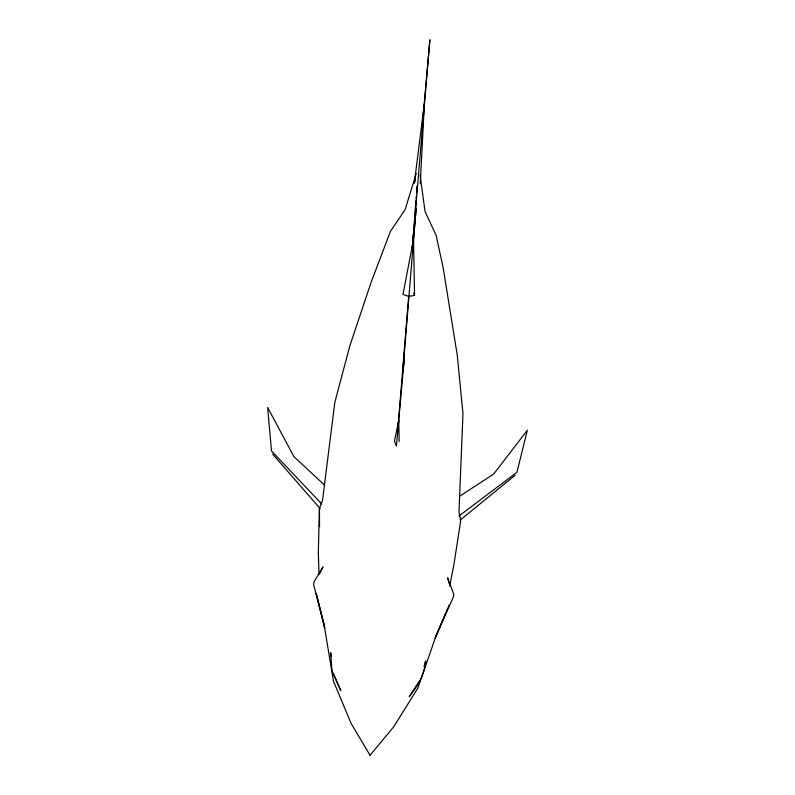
<?xml version="1.0" encoding="UTF-8"?>
<svg xmlns="http://www.w3.org/2000/svg" width="795" height="795" viewBox="0 0 795 795"><rect width="100%" height="100%" fill="white"/><g stroke="black" fill="none" stroke-linecap="round" stroke-linejoin="round"><path stroke-width="1.19" d="M319.053 574.735L318.318 552.674L319.441 508.363L322.551 500.125L334.824 402.379L349.84 345.845L371.146 282.195L390.504 231.226L405.043 209.761L416.242 173.568M412.804 246.698L416.173 208.032L402.767 372.03L403.423 365.074M420.287 183.705L424.351 103.718L414.334 183.178L415.437 179.759M412.366 247.175L414.911 215.495M414.463 219.917L415.894 201.294M408.68 296.426L414.553 295.372L413.549 239.305L402.986 294.359L408.68 296.426L398.206 424.401M412.436 246.927L429.886 39.75L422.88 118.674M403.522 364.746L402.866 371.762L404.377 357.631L396.407 446.025L394.439 441.086L398.742 420.644L399.16 441.503M416.55 193.354L417.196 185.901L416.938 188.654M422.334 124.835L422.552 122.37M416.073 199.058L416.351 196.097M415.556 205.676L416.033 200.509M412.764 241.968L413.529 233.641M398.394 424.351L398.742 420.644M449.682 586.104L453.925 564.48L460.703 520.685L458.993 512.03L462.968 413.599L457.274 355.276L443.093 267.349L436.077 235.24L425.047 211.52L420.088 175.109M424.003 666.617L425.633 660.903C424.888 674.637 417.464 686.095 409.276 696.659L419.372 681.116M445.339 614.147L435.272 637.838L449.185 605.104M446.303 611.892L447.734 608.513M319.709 573.463L322.959 566.954L313.955 581.94L313.647 584.812L324.191 625.248L324.708 628.239L316.241 593.567L324.191 625.248L333.433 681.086L351.052 723.311L370.033 755.25L393.575 726.988L417.693 688.381L436.346 634.986L453.408 596.975L453.736 594.104L447.605 577.796L449.185 583.6M460.176 520.069L515.13 475.281M459.053 515.915L516.889 472.359L527.353 430.224L493.645 474.088L459.5 496.319M324.767 485.308L293.911 456.628L267.647 407.477L271.493 450.904L321.697 503.931M272.615 454.084L320.246 508.681M333.363 673.663L340.826 690.726L331.972 670.702L330.72 652.665L331.068 656.213M413.569 293.126L414.553 295.372M369.973 754.594L370.033 755.25M319.411 525.167L319.53 526.618L319.441 508.363M412.655 245.049L412.466 247.374L412.655 245.049"/></g></svg>
